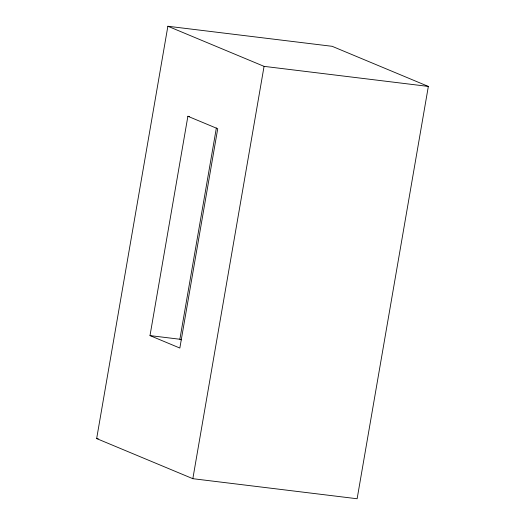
<?xml version="1.0" encoding="UTF-8"?>
<svg xmlns="http://www.w3.org/2000/svg" width="525" height="525" viewBox="0 0 525 525"><rect width="100%" height="100%" fill="white"/><g stroke="black" fill="none" stroke-linecap="round" stroke-linejoin="round"><path stroke-width="0.79" d="M96.653 438.572L167.875 26.25L332.161 46.312L428.348 86.428L357.125 498.75L192.839 478.688L96.653 438.572L98.28 438.775M187.884 116.274L217.731 128.717L179.845 348.049L149.999 335.6L187.884 116.274L189.499 116.471M181.361 339.872L179.865 339.248L216.359 127.982M192.839 478.688L264.062 66.36L167.875 26.25M264.062 66.36L428.348 86.428M149.999 335.6L179.865 339.248"/></g></svg>
